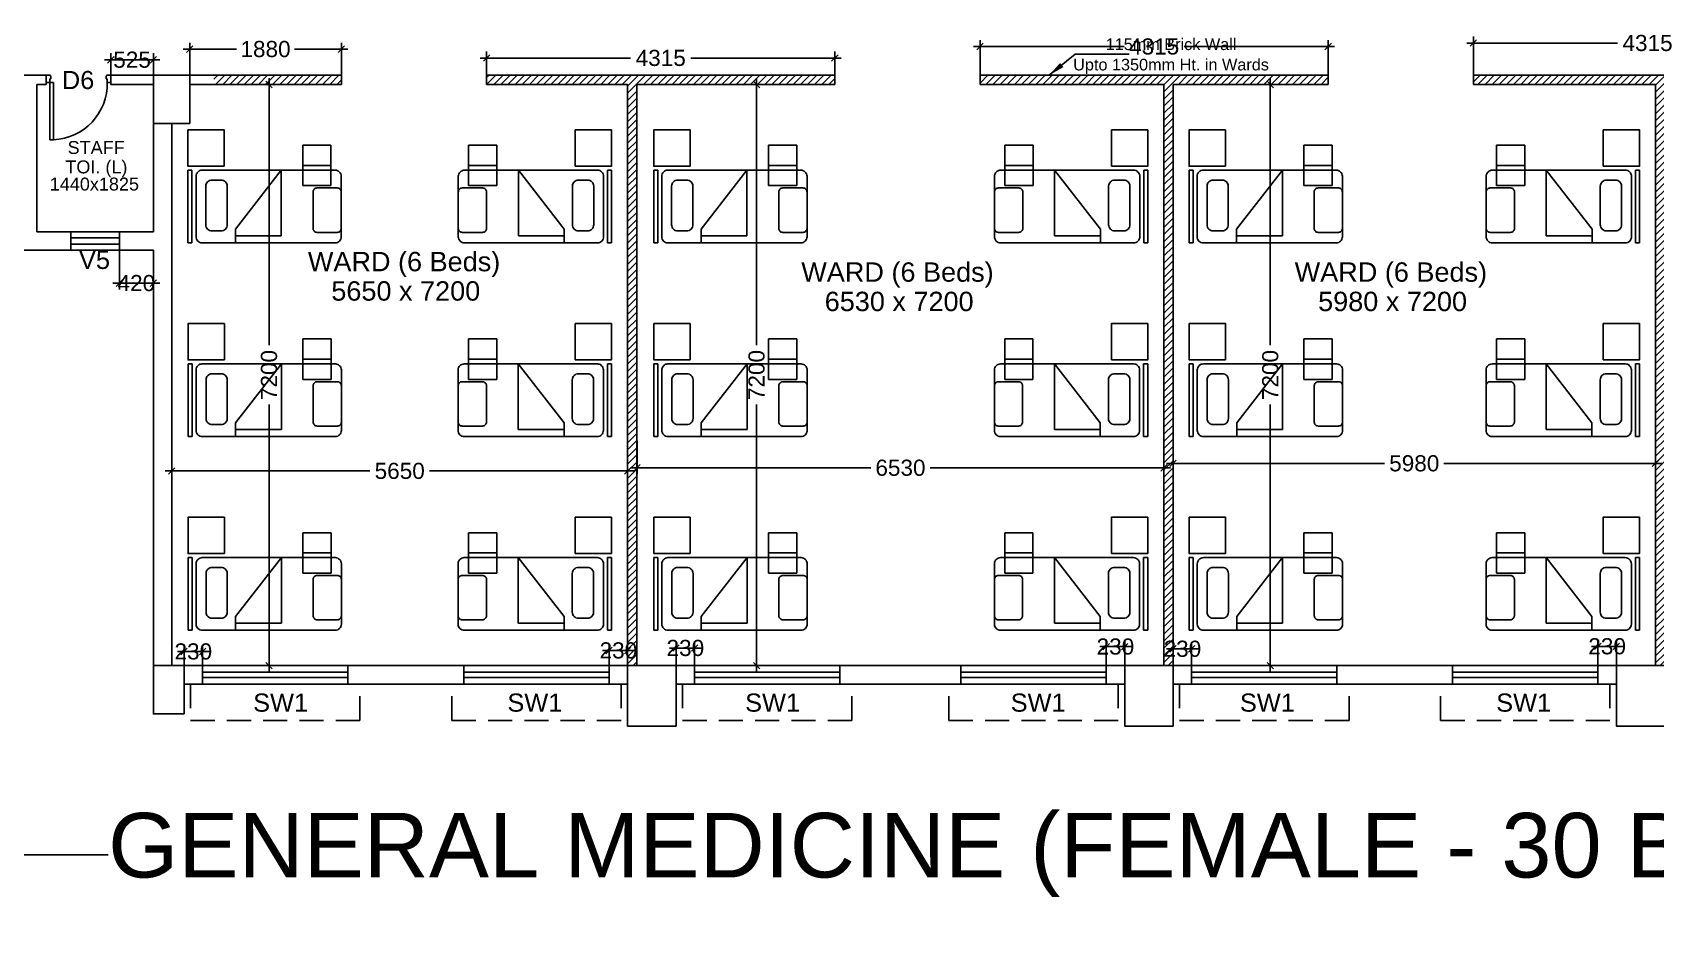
# Model space of a CAD drawing. Extents: x 7620542 to 7843793, y -6476226 to -6093835.
# Drawn here: x 7650041 to 7670156, y -6416580 to -6405341 of the extents above; entities that cross this region are included whole.
import ezdxf
from ezdxf.enums import TextEntityAlignment as Align

# ---------------------------------------------------------------- set-up
doc = ezdxf.new("R2010")
doc.units = 0
doc.header["$LTSCALE"] = 600
doc.header["$MEASUREMENT"] = 0
doc.header["$PDMODE"] = 35
doc.linetypes.add('DASHED', pattern=[0.75, 0.5, -0.25])
doc.linetypes.add('HIDDEN', pattern=[0.375, 0.25, -0.125])
doc.layers.get('0').update_dxf_attribs({"linetype": 'CONTINUOUS'})
doc.layers.get('Defpoints').update_dxf_attribs({"linetype": 'CONTINUOUS'})
for name, color, linetype in [('Beds', 33, 'CONTINUOUS'), ('chajja', 7, 'CONTINUOUS'), ('DIM-TEXT', 8, 'CONTINUOUS'), ('DOOR', 32, 'CONTINUOUS'), ('joinery', 7, 'CONTINUOUS'), ('LA-column', 3, 'CONTINUOUS'), ('PARTI', 21, 'CONTINUOUS'), ('Room Dim', 1, 'CONTINUOUS'), ('TEXT', 6, 'CONTINUOUS'), ('Walls', 7, 'CONTINUOUS'), ('Ward Hatch', 170, 'CONTINUOUS'), ('WIN', 151, 'CONTINUOUS'), ('Working Dim', 5, 'CONTINUOUS')]:
    doc.layers.add(name, color=color, linetype=linetype)
doc.styles.add('ari', font='arial.ttf')
doc.styles.add('ARIAL', font='arial.ttf')
doc.styles.add('RT', font='romant.shx')
doc.dimstyles.new('int. dim', dxfattribs={"dimtxt": 450, "dimasz": 80, "dimexe": 80, "dimexo": 0, "dimgap": 70, "dimtad": 0, "dimdec": 0, "dimzin": 12, "dimdsep": 46, "dimtxsty": 'ari', "dimblk": 'OBLIQUE', "dimcen": 2, "dimdle": 80, "dimclrd": 256, "dimclre": 256, "dimclrt": 6, "dimadec": 0, "dimazin": 0, "dimtfac": 1, "dimtdec": 0, "dimtix": 1, "dimtmove": 2, "dimatfit": 3, "dimfxl": 1, "dimtolj": 1, "dimtzin": 0, "dimlwd": -1, "dimlwe": -1, "dimarcsym": 0})
doc.dimstyles.new('TEXT', dxfattribs={"dimscale": 0, "dimtxt": 600, "dimasz": 300, "dimexe": 300, "dimexo": 30, "dimgap": 50, "dimtad": 0, "dimdec": 0, "dimzin": 0, "dimdsep": 46, "dimtxsty": 'RT', "dimblk": 'OBLIQUE', "dimcen": 0.09, "dimdle": 300, "dimclrd": 256, "dimclre": 256, "dimclrt": 170, "dimadec": 0, "dimazin": 0, "dimtfac": 1, "dimtdec": 0, "dimtofl": 0, "dimtmove": 2, "dimatfit": 3, "dimfxl": 1, "dimfrac": 2, "dimtolj": 1, "dimtzin": 0, "dimlwd": -1, "dimlwe": -1, "dimarcsym": 0})

# ---------------------------------------------------------------- blocks, each defined once
blk = doc.blocks.new('A$C782D609A')
at = {"layer": 'WIN', "linetype": 'Continuous'}
for p, q in [((-300, 230), (300, 230)), ((-300, 230), (-300, 0)), ((300, 230), (300, 0)), ((-300, 0), (300, 0))]:
    blk.add_line(p, q, dxfattribs=at)
at = {"layer": 'WIN', "linetype": 'DASHED', "ltscale": 300}
for p, q in [((-300, 153), (300, 153)), ((-300, 77), (300, 77))]:
    blk.add_line(p, q, dxfattribs=at)
blk = doc.blocks.new('1000')
at = {"layer": 'DOOR'}
for p, q in [((0, -100), (0, 0)), ((0, 0), (50, 0)), ((50, -100), (0, -100)), ((50, 0), (50, -2)), ((63, -49), (50, -49)), ((50, -49), (50, -100)), ((50, -100), (50, -901)), ((100, -100), (50, -100)), ((63, -13), (61, -13)), ((63, -13), (63, -49)), ((100, -901), (100, -100)), ((837, -13), (837, -49)), ((837, -13), (839, -13)), ((837, -49), (850, -49)), ((850, 0), (850, -2)), ((900, 0), (850, 0)), ((850, -49), (850, -100)), ((850, -100), (900, -100)), ((900, -100), (900, 0)), ((50, -901), (100, -901))]:
    blk.add_line(p, q, dxfattribs=at)
for centre, major_axis, start_param, end_param in [((50, -13), (-7.95, 7.95), 3.926991, 5.497787), ((850, -13), (7.95, 7.95), 0.785398, 2.356194)]:
    blk.add_ellipse(centre, major_axis=major_axis, ratio=1, start_param=start_param, end_param=end_param, dxfattribs=at)
at = {"layer": 'DOOR', "color": 145}
blk.add_ellipse((64, -115), major_axis=(-520, 590), ratio=1, start_param=2.464943, end_param=4.009476, dxfattribs=at)
blk = doc.blocks.new('A$C1D410D94')
at = {"layer": 'Beds', "color": 8, "linetype": 'Continuous', "ltscale": 5}
for p, q in [((-1254, -462), (-1254, 438)), ((-1254, 438), (-1204, 438)), ((-1204, -462), (-1204, 438)), ((-1204, 438), (-1204, 438)), ((-1204, 438), (-1204, -462)), ((-1141, 404), (-1148, 392)), ((-1132, 416), (-1141, 404)), ((-1121, 425), (-1132, 416)), ((-1108, 432), (-1121, 425)), ((-1094, 436), (-1108, 432)), ((-1079, 438), (-1094, 436)), ((571, 438), (-1079, 438)), ((-666, 438), (-666, 269)), ((571, 438), (586, 436)), ((586, 436), (600, 432)), ((600, 432), (612, 425)), ((612, 425), (624, 416)), ((624, 416), (633, 404)), ((633, 404), (640, 392)), ((-1153, 377), (-1154, 363)), ((-1154, 363), (-1154, -387)), ((-1148, 392), (-1153, 377)), ((-1031, 229), (-1032, 214)), ((-1032, -15), (-1032, 214)), ((-1027, 243), (-1031, 229)), ((-1020, 256), (-1027, 243)), ((-1010, 267), (-1020, 256)), ((-999, 277), (-1010, 267)), ((-986, 284), (-999, 277)), ((-972, 288), (-986, 284)), ((-957, 289), (-972, 288)), ((-843, 289), (-957, 289)), ((-843, 289), (-829, 288)), ((-829, 288), (-814, 284)), ((-814, 284), (-802, 277)), ((-802, 277), (-790, 267)), ((-790, 267), (-781, 256)), ((-781, 256), (-774, 243)), ((-774, 243), (-770, 229)), ((-770, 229), (-768, 214)), ((-768, -265), (-768, 214)), ((-98, 350), (-666, 350)), ((-666, 269), (-98, -462)), ((-98, -462), (-98, 350)), ((640, 392), (645, 377)), ((645, 377), (646, 363)), ((646, -387), (646, 363)), ((-1032, -15), (-1032, -265)), ((-1153, -402), (-1154, -387)), ((-1148, -416), (-1153, -402)), ((-1031, -280), (-1032, -265)), ((-1027, -294), (-1031, -280)), ((-1020, -307), (-1027, -294)), ((-1010, -318), (-1020, -307)), ((-999, -328), (-1010, -318)), ((-986, -335), (-999, -328)), ((-972, -339), (-986, -335)), ((-957, -340), (-972, -339)), ((-843, -340), (-957, -340)), ((-843, -340), (-829, -339)), ((-829, -339), (-814, -335)), ((-814, -335), (-802, -328)), ((-802, -328), (-790, -318)), ((-790, -318), (-781, -307)), ((-781, -307), (-774, -294)), ((-774, -294), (-770, -280)), ((-770, -280), (-768, -265)), ((640, -416), (645, -402)), ((645, -402), (646, -387)), ((-1204, -462), (-1254, -462)), ((-1141, -429), (-1148, -416)), ((-1132, -440), (-1141, -429)), ((-1121, -449), (-1132, -440)), ((-1108, -457), (-1121, -449)), ((-1094, -461), (-1108, -457)), ((-1079, -462), (-1094, -461)), ((571, -462), (-1079, -462)), ((571, -462), (586, -461)), ((586, -461), (600, -456)), ((600, -456), (612, -449)), ((612, -449), (624, -440)), ((624, -440), (633, -429)), ((633, -429), (640, -416))]:
    blk.add_line(p, q, dxfattribs=at)
at = {"layer": 'Beds', "color": 8, "linetype": 'HIDDEN', "ltscale": 100}
blk.add_line((168, -521), (518, -521), dxfattribs=at)
at = {"layer": 'Beds', "color": 8}
blk.add_lwpolyline([(646, -192), (646, 258, 0.414214), (596, 308), (346, 308, 0.414214), (296, 258), (296, -192, 0.414214), (346, -242), (596, -242, 0.414214)], format="xyb", close=True, dxfattribs=at)
at = {"layer": 'Beds', "color": 8, "linetype": 'HIDDEN', "ltscale": 100}
blk.add_lwpolyline([(518, -771), (518, -271), (168, -271), (168, -771)], close=True, dxfattribs=at)
at = {"layer": 'Beds', "color": 8, "linetype": 'Continuous', "ltscale": 5}
blk.add_lwpolyline([(-804, -512), (-804, -962), (-1254, -962), (-1254, -512)], close=True, dxfattribs=at)
blk = doc.blocks.new('_Oblique')
at = {"color": 0, "linetype": 'ByBlock', "lineweight": -2}
blk.add_line((-0.5, -0.5), (0.5, 0.5), dxfattribs=at)
blk = doc.blocks.new('*D842')
at = {"layer": 'Defpoints', "color": 0, "linetype": 'Continuous', "transparency": 16777216}
for p in [(7682459, -6413785, 1), (7641549, -6414395, -3), (7641549, -6415531)]:
    blk.add_point(p, dxfattribs=at)
at = {"layer": 'DIM-TEXT', "transparency": 16777216}
for p, q in [((7682459, -6413785), (7682459, -6415831)), ((7641549, -6414395), (7641549, -6415831)), ((7641249, -6415531), (7650977, -6415531)), ((7682759, -6415531), (7673031, -6415531))]:
    blk.add_line(p, q, dxfattribs=at)
at = {"layer": 'DIM-TEXT', "linetype": 'Continuous', "transparency": 16777216, "xscale": 300, "yscale": 300, "zscale": 300, "rotation": 180}
blk.add_blockref('_Oblique', (7641549, -6415531), dxfattribs=at)
at = {"layer": 'DIM-TEXT', "linetype": 'Continuous', "transparency": 16777216, "xscale": 300, "yscale": 300, "zscale": 300}
blk.add_blockref('_Oblique', (7682459, -6415531), dxfattribs=at)
at = {"layer": 'DIM-TEXT', "color": 170, "linetype": 'Continuous', "transparency": 16777216, "insert": (7662004, -6415531), "char_height": 750, "attachment_point": 5, "style": 'ari'}
blk.add_mtext('\\A1;{\\H1.067X;GENERAL MEDICINE (FEMALE - 30 Beds )}', dxfattribs=at)
blk = doc.blocks.new('*D1331')
at = {"layer": 'Defpoints', "color": 0, "transparency": 16777216}
for p in [(7664176, -6410397, 6), (7670156, -6410397, 6), (7664176, -6410680)]:
    blk.add_point(p, dxfattribs=at)
at = {"layer": 'Working Dim', "transparency": 16777216}
for p, q in [((7664176, -6410397), (7664176, -6410760)), ((7670156, -6410397), (7670156, -6410760)), ((7664096, -6410680), (7666798, -6410680)), ((7670236, -6410680), (7667534, -6410680))]:
    blk.add_line(p, q, dxfattribs=at)
at = {"layer": 'Working Dim', "transparency": 16777216, "xscale": 80, "yscale": 80, "zscale": 80, "rotation": 180}
blk.add_blockref('_Oblique', (7664176, -6410680), dxfattribs=at)
at = {"layer": 'Working Dim', "transparency": 16777216, "xscale": 80, "yscale": 80, "zscale": 80}
blk.add_blockref('_Oblique', (7670156, -6410680), dxfattribs=at)
at = {"layer": 'Working Dim', "color": 6, "transparency": 16777216, "insert": (7667166, -6410680), "char_height": 200, "attachment_point": 5, "style": 'ari'}
blk.add_mtext('\\A1;5980', dxfattribs=at)
blk = doc.blocks.new('*D1332')
at = {"layer": 'Defpoints', "color": 0, "transparency": 16777216}
for p in [(7665599, -6405985, 3), (7665382, -6413185), (7665599, -6413185, 16)]:
    blk.add_point(p, dxfattribs=at)
at = {"layer": 'Working Dim', "transparency": 16777216}
for p, q in [((7665382, -6405905), (7665382, -6409217)), ((7665599, -6405985), (7665302, -6405985)), ((7665382, -6413265), (7665382, -6409952)), ((7665599, -6413185), (7665302, -6413185))]:
    blk.add_line(p, q, dxfattribs=at)
at = {"layer": 'Working Dim', "transparency": 16777216, "xscale": 80, "yscale": 80, "zscale": 80}
for p, rotation in [((7665382, -6405985), 90), ((7665382, -6413185), 270)]:
    blk.add_blockref('_Oblique', p, dxfattribs=dict(at, rotation=rotation))
at = {"layer": 'Working Dim', "color": 6, "transparency": 16777216, "insert": (7665382, -6409585), "char_height": 200, "attachment_point": 5, "rotation": 90, "style": 'ari'}
blk.add_mtext('\\A1;7200', dxfattribs=at)
blk = doc.blocks.new('*D1333')
at = {"layer": 'Defpoints', "color": 0, "transparency": 16777216}
for p in [(7657533, -6410399, 6), (7664063, -6410399, 6), (7657533, -6410735)]:
    blk.add_point(p, dxfattribs=at)
at = {"layer": 'Working Dim', "transparency": 16777216}
for p, q in [((7657533, -6410399), (7657533, -6410815)), ((7664063, -6410399), (7664063, -6410815)), ((7657453, -6410735), (7660429, -6410735)), ((7664143, -6410735), (7661167, -6410735))]:
    blk.add_line(p, q, dxfattribs=at)
at = {"layer": 'Working Dim', "transparency": 16777216, "xscale": 80, "yscale": 80, "zscale": 80, "rotation": 180}
blk.add_blockref('_Oblique', (7657533, -6410735), dxfattribs=at)
at = {"layer": 'Working Dim', "transparency": 16777216, "xscale": 80, "yscale": 80, "zscale": 80}
blk.add_blockref('_Oblique', (7664063, -6410735), dxfattribs=at)
at = {"layer": 'Working Dim', "color": 6, "transparency": 16777216, "insert": (7660798, -6410735), "char_height": 200, "attachment_point": 5, "style": 'ari'}
blk.add_mtext('\\A1;6530', dxfattribs=at)
blk = doc.blocks.new('*D1334')
at = {"layer": 'Defpoints', "color": 0, "transparency": 16777216}
for p in [(7659130, -6405985, 3), (7659015, -6413185), (7659130, -6413185, 18)]:
    blk.add_point(p, dxfattribs=at)
at = {"layer": 'Working Dim', "transparency": 16777216}
for p, q in [((7659015, -6405905), (7659015, -6409217)), ((7659130, -6405985), (7658935, -6405985)), ((7659015, -6413265), (7659015, -6409952)), ((7659130, -6413185), (7658935, -6413185))]:
    blk.add_line(p, q, dxfattribs=at)
at = {"layer": 'Working Dim', "transparency": 16777216, "xscale": 80, "yscale": 80, "zscale": 80}
for p, rotation in [((7659015, -6405985), 90), ((7659015, -6413185), 270)]:
    blk.add_blockref('_Oblique', p, dxfattribs=dict(at, rotation=rotation))
at = {"layer": 'Working Dim', "color": 6, "transparency": 16777216, "insert": (7659015, -6409585), "char_height": 200, "attachment_point": 5, "rotation": 90, "style": 'ari'}
blk.add_mtext('\\A1;7200', dxfattribs=at)
blk = doc.blocks.new('*D1335')
at = {"layer": 'Defpoints', "color": 0, "transparency": 16777216}
for p in [(7651767, -6410399, 9), (7657416, -6410399, 6), (7651767, -6410774)]:
    blk.add_point(p, dxfattribs=at)
at = {"layer": 'Working Dim', "transparency": 16777216}
for p, q in [((7651767, -6410399), (7651767, -6410854)), ((7657416, -6410399), (7657416, -6410854)), ((7651687, -6410774), (7654223, -6410774)), ((7657496, -6410774), (7654960, -6410774))]:
    blk.add_line(p, q, dxfattribs=at)
at = {"layer": 'Working Dim', "transparency": 16777216, "xscale": 80, "yscale": 80, "zscale": 80, "rotation": 180}
blk.add_blockref('_Oblique', (7651767, -6410774), dxfattribs=at)
at = {"layer": 'Working Dim', "transparency": 16777216, "xscale": 80, "yscale": 80, "zscale": 80}
blk.add_blockref('_Oblique', (7657416, -6410774), dxfattribs=at)
at = {"layer": 'Working Dim', "color": 6, "transparency": 16777216, "insert": (7654592, -6410774), "char_height": 200, "attachment_point": 5, "style": 'ari'}
blk.add_mtext('\\A1;5650', dxfattribs=at)
blk = doc.blocks.new('*D1336')
at = {"layer": 'Defpoints', "color": 0, "transparency": 16777216}
for p in [(7653429, -6405985, 6), (7652973, -6413185), (7653419, -6413185, 20)]:
    blk.add_point(p, dxfattribs=at)
at = {"layer": 'Working Dim', "transparency": 16777216}
for p, q in [((7652973, -6405905), (7652973, -6409217)), ((7653429, -6405985), (7652893, -6405985)), ((7652973, -6413265), (7652973, -6409952)), ((7653419, -6413185), (7652893, -6413185))]:
    blk.add_line(p, q, dxfattribs=at)
at = {"layer": 'Working Dim', "transparency": 16777216, "xscale": 80, "yscale": 80, "zscale": 80}
for p, rotation in [((7652973, -6405985), 90), ((7652973, -6413185), 270)]:
    blk.add_blockref('_Oblique', p, dxfattribs=dict(at, rotation=rotation))
at = {"layer": 'Working Dim', "color": 6, "transparency": 16777216, "insert": (7652973, -6409585), "char_height": 200, "attachment_point": 5, "rotation": 90, "style": 'ari'}
blk.add_mtext('\\A1;7200', dxfattribs=at)
blk = doc.blocks.new('*D1372')
at = {"layer": 'Defpoints', "color": 0, "transparency": 16777216}
for p in [(7651989, -6405547), (7651989, -6405870, 12), (7653869, -6405870, 12)]:
    blk.add_point(p, dxfattribs=at)
at = {"layer": 'Working Dim', "transparency": 16777216}
for p, q in [((7651909, -6405547), (7652570, -6405547)), ((7651989, -6405870), (7651989, -6405467)), ((7653949, -6405547), (7653288, -6405547)), ((7653869, -6405870), (7653869, -6405467))]:
    blk.add_line(p, q, dxfattribs=at)
at = {"layer": 'Working Dim', "transparency": 16777216, "xscale": 80, "yscale": 80, "zscale": 80, "rotation": 180}
blk.add_blockref('_Oblique', (7651989, -6405547), dxfattribs=at)
at = {"layer": 'Working Dim', "transparency": 16777216, "xscale": 80, "yscale": 80, "zscale": 80}
blk.add_blockref('_Oblique', (7653869, -6405547), dxfattribs=at)
at = {"layer": 'Working Dim', "color": 6, "transparency": 16777216, "insert": (7652929, -6405547), "char_height": 200, "attachment_point": 5, "style": 'ari'}
blk.add_mtext('\\A1;1880', dxfattribs=at)
blk = doc.blocks.new('*D1373')
at = {"layer": 'Defpoints', "color": 0, "transparency": 16777216}
for p in [(7659984, -6405657), (7655669, -6405870, 12), (7659984, -6405870, 12)]:
    blk.add_point(p, dxfattribs=at)
at = {"layer": 'Working Dim', "transparency": 16777216}
for p, q in [((7655669, -6405870), (7655669, -6405577)), ((7659984, -6405870), (7659984, -6405577)), ((7655589, -6405657), (7657454, -6405657)), ((7660064, -6405657), (7658200, -6405657))]:
    blk.add_line(p, q, dxfattribs=at)
at = {"layer": 'Working Dim', "transparency": 16777216, "xscale": 80, "yscale": 80, "zscale": 80, "rotation": 180}
blk.add_blockref('_Oblique', (7655669, -6405657), dxfattribs=at)
at = {"layer": 'Working Dim', "transparency": 16777216, "xscale": 80, "yscale": 80, "zscale": 80}
blk.add_blockref('_Oblique', (7659984, -6405657), dxfattribs=at)
at = {"layer": 'Working Dim', "color": 6, "transparency": 16777216, "insert": (7657827, -6405657), "char_height": 200, "attachment_point": 5, "style": 'ari'}
blk.add_mtext('\\A1;4315', dxfattribs=at)
blk = doc.blocks.new('*D1374')
at = {"layer": 'Defpoints', "color": 0, "transparency": 16777216}
for p in [(7666099, -6405515), (7661784, -6405870, 12), (7666099, -6405870, 12)]:
    blk.add_point(p, dxfattribs=at)
at = {"layer": 'Working Dim', "transparency": 16777216}
for p, q in [((7661704, -6405515), (7663569, -6405515)), ((7661784, -6405870), (7661784, -6405435)), ((7666179, -6405515), (7664315, -6405515)), ((7666099, -6405870), (7666099, -6405435))]:
    blk.add_line(p, q, dxfattribs=at)
at = {"layer": 'Working Dim', "transparency": 16777216, "xscale": 80, "yscale": 80, "zscale": 80, "rotation": 180}
blk.add_blockref('_Oblique', (7661784, -6405515), dxfattribs=at)
at = {"layer": 'Working Dim', "transparency": 16777216, "xscale": 80, "yscale": 80, "zscale": 80}
blk.add_blockref('_Oblique', (7666099, -6405515), dxfattribs=at)
at = {"layer": 'Working Dim', "color": 6, "transparency": 16777216, "insert": (7663942, -6405515), "char_height": 200, "attachment_point": 5, "style": 'ari'}
blk.add_mtext('\\A1;4315', dxfattribs=at)
blk = doc.blocks.new('*D1375')
at = {"layer": 'Defpoints', "color": 0, "transparency": 16777216}
for p in [(7672214, -6405472), (7667899, -6405870, 12), (7672214, -6405870, 12)]:
    blk.add_point(p, dxfattribs=at)
at = {"layer": 'Working Dim', "transparency": 16777216}
for p, q in [((7667819, -6405472), (7669684, -6405472)), ((7667899, -6405870), (7667899, -6405392)), ((7672294, -6405472), (7670430, -6405472)), ((7672214, -6405870), (7672214, -6405392))]:
    blk.add_line(p, q, dxfattribs=at)
at = {"layer": 'Working Dim', "transparency": 16777216, "xscale": 80, "yscale": 80, "zscale": 80, "rotation": 180}
blk.add_blockref('_Oblique', (7667899, -6405472), dxfattribs=at)
at = {"layer": 'Working Dim', "transparency": 16777216, "xscale": 80, "yscale": 80, "zscale": 80}
blk.add_blockref('_Oblique', (7672214, -6405472), dxfattribs=at)
at = {"layer": 'Working Dim', "color": 6, "transparency": 16777216, "insert": (7670057, -6405472), "char_height": 200, "attachment_point": 5, "style": 'ari'}
blk.add_mtext('\\A1;4315', dxfattribs=at)
blk = doc.blocks.new('*D1386')
at = {"layer": 'Defpoints', "color": 0, "transparency": 16777216}
for p in [(7652149, -6413011), (7651919, -6413185, 8), (7652149, -6413185)]:
    blk.add_point(p, dxfattribs=at)
at = {"layer": 'Working Dim', "transparency": 16777216}
for p, q in [((7651919, -6413011), (7651839, -6413011)), ((7651919, -6413185), (7651919, -6412931)), ((7651919, -6413011), (7652149, -6413011)), ((7652149, -6413185), (7652149, -6412931)), ((7652149, -6413011), (7652229, -6413011))]:
    blk.add_line(p, q, dxfattribs=at)
at = {"layer": 'Working Dim', "transparency": 16777216, "xscale": 80, "yscale": 80, "zscale": 80}
blk.add_blockref('_Oblique', (7651919, -6413011), dxfattribs=at)
at = {"layer": 'Working Dim', "transparency": 16777216, "xscale": 80, "yscale": 80, "zscale": 80, "rotation": 180}
blk.add_blockref('_Oblique', (7652149, -6413011), dxfattribs=at)
at = {"layer": 'Working Dim', "color": 6, "transparency": 16777216, "insert": (7652034, -6413011), "char_height": 200, "attachment_point": 5, "style": 'ari'}
blk.add_mtext('\\A1;230', dxfattribs=at)
blk = doc.blocks.new('*D1387')
at = {"layer": 'Defpoints', "color": 0, "transparency": 16777216}
for p in [(7657417, -6412998), (7657187, -6413185), (7657417, -6413185, 8)]:
    blk.add_point(p, dxfattribs=at)
at = {"layer": 'Working Dim', "transparency": 16777216}
for p, q in [((7657187, -6412998), (7657107, -6412998)), ((7657187, -6413185), (7657187, -6412918)), ((7657187, -6412998), (7657417, -6412998)), ((7657417, -6413185), (7657417, -6412918)), ((7657417, -6412998), (7657497, -6412998))]:
    blk.add_line(p, q, dxfattribs=at)
at = {"layer": 'Working Dim', "transparency": 16777216, "xscale": 80, "yscale": 80, "zscale": 80}
blk.add_blockref('_Oblique', (7657187, -6412998), dxfattribs=at)
at = {"layer": 'Working Dim', "transparency": 16777216, "xscale": 80, "yscale": 80, "zscale": 80, "rotation": 180}
blk.add_blockref('_Oblique', (7657417, -6412998), dxfattribs=at)
at = {"layer": 'Working Dim', "color": 6, "transparency": 16777216, "insert": (7657302, -6412998), "char_height": 200, "attachment_point": 5, "style": 'ari'}
blk.add_mtext('\\A1;230', dxfattribs=at)
blk = doc.blocks.new('*D1388')
at = {"layer": 'Defpoints', "color": 0, "transparency": 16777216}
for p in [(7658247, -6412968), (7658017, -6413185), (7658247, -6413185)]:
    blk.add_point(p, dxfattribs=at)
at = {"layer": 'Working Dim', "transparency": 16777216}
for p, q in [((7658017, -6412968), (7657937, -6412968)), ((7658017, -6413185), (7658017, -6412888)), ((7658017, -6412968), (7658247, -6412968)), ((7658247, -6413185), (7658247, -6412888)), ((7658247, -6412968), (7658327, -6412968))]:
    blk.add_line(p, q, dxfattribs=at)
at = {"layer": 'Working Dim', "transparency": 16777216, "xscale": 80, "yscale": 80, "zscale": 80}
blk.add_blockref('_Oblique', (7658017, -6412968), dxfattribs=at)
at = {"layer": 'Working Dim', "transparency": 16777216, "xscale": 80, "yscale": 80, "zscale": 80, "rotation": 180}
blk.add_blockref('_Oblique', (7658247, -6412968), dxfattribs=at)
at = {"layer": 'Working Dim', "color": 6, "transparency": 16777216, "insert": (7658132, -6412968), "char_height": 200, "attachment_point": 5, "style": 'ari'}
blk.add_mtext('\\A1;230', dxfattribs=at)
blk = doc.blocks.new('*D1389')
at = {"layer": 'Defpoints', "color": 0, "transparency": 16777216}
for p in [(7663577, -6412950), (7663347, -6413185), (7663577, -6413185, 8)]:
    blk.add_point(p, dxfattribs=at)
at = {"layer": 'Working Dim', "transparency": 16777216}
for p, q in [((7663347, -6412950), (7663267, -6412950)), ((7663347, -6413185), (7663347, -6412870)), ((7663347, -6412950), (7663577, -6412950)), ((7663577, -6413185), (7663577, -6412870)), ((7663577, -6412950), (7663657, -6412950))]:
    blk.add_line(p, q, dxfattribs=at)
at = {"layer": 'Working Dim', "transparency": 16777216, "xscale": 80, "yscale": 80, "zscale": 80}
blk.add_blockref('_Oblique', (7663347, -6412950), dxfattribs=at)
at = {"layer": 'Working Dim', "transparency": 16777216, "xscale": 80, "yscale": 80, "zscale": 80, "rotation": 180}
blk.add_blockref('_Oblique', (7663577, -6412950), dxfattribs=at)
at = {"layer": 'Working Dim', "color": 6, "transparency": 16777216, "insert": (7663462, -6412950), "char_height": 200, "attachment_point": 5, "style": 'ari'}
blk.add_mtext('\\A1;230', dxfattribs=at)
blk = doc.blocks.new('*D1390')
at = {"layer": 'Defpoints', "color": 0, "transparency": 16777216}
for p in [(7664407, -6412978), (7664177, -6413185, 8), (7664407, -6413185)]:
    blk.add_point(p, dxfattribs=at)
at = {"layer": 'Working Dim', "transparency": 16777216}
for p, q in [((7664177, -6412978), (7664097, -6412978)), ((7664177, -6413185), (7664177, -6412898)), ((7664177, -6412978), (7664407, -6412978)), ((7664407, -6413185), (7664407, -6412898)), ((7664407, -6412978), (7664487, -6412978))]:
    blk.add_line(p, q, dxfattribs=at)
at = {"layer": 'Working Dim', "transparency": 16777216, "xscale": 80, "yscale": 80, "zscale": 80}
blk.add_blockref('_Oblique', (7664177, -6412978), dxfattribs=at)
at = {"layer": 'Working Dim', "transparency": 16777216, "xscale": 80, "yscale": 80, "zscale": 80, "rotation": 180}
blk.add_blockref('_Oblique', (7664407, -6412978), dxfattribs=at)
at = {"layer": 'Working Dim', "color": 6, "transparency": 16777216, "insert": (7664292, -6412978), "char_height": 200, "attachment_point": 5, "style": 'ari'}
blk.add_mtext('\\A1;230', dxfattribs=at)
blk = doc.blocks.new('*D1391')
at = {"layer": 'Defpoints', "color": 0, "transparency": 16777216}
for p in [(7669671, -6412947), (7669441, -6413185), (7669671, -6413185)]:
    blk.add_point(p, dxfattribs=at)
at = {"layer": 'Working Dim', "transparency": 16777216}
for p, q in [((7669441, -6412947), (7669361, -6412947)), ((7669441, -6413185), (7669441, -6412867)), ((7669441, -6412947), (7669671, -6412947)), ((7669671, -6413185), (7669671, -6412867)), ((7669671, -6412947), (7669751, -6412947))]:
    blk.add_line(p, q, dxfattribs=at)
at = {"layer": 'Working Dim', "transparency": 16777216, "xscale": 80, "yscale": 80, "zscale": 80}
blk.add_blockref('_Oblique', (7669441, -6412947), dxfattribs=at)
at = {"layer": 'Working Dim', "transparency": 16777216, "xscale": 80, "yscale": 80, "zscale": 80, "rotation": 180}
blk.add_blockref('_Oblique', (7669671, -6412947), dxfattribs=at)
at = {"layer": 'Working Dim', "color": 6, "transparency": 16777216, "insert": (7669556, -6412947), "char_height": 200, "attachment_point": 5, "style": 'ari'}
blk.add_mtext('\\A1;230', dxfattribs=at)
blk = doc.blocks.new('*D1455')
at = {"layer": 'Defpoints', "color": 0, "transparency": 16777216}
for p in [(7651118, -6408040), (7651539, -6408040), (7651118, -6408447)]:
    blk.add_point(p, dxfattribs=at)
at = {"layer": 'Working Dim', "transparency": 16777216}
for p, q in [((7651118, -6408040), (7651118, -6408527)), ((7651539, -6408040), (7651539, -6408527)), ((7651118, -6408447), (7651038, -6408447)), ((7651539, -6408447), (7651118, -6408447)), ((7651539, -6408447), (7651619, -6408447))]:
    blk.add_line(p, q, dxfattribs=at)
at = {"layer": 'Working Dim', "transparency": 16777216, "xscale": 80, "yscale": 80, "zscale": 80}
blk.add_blockref('_Oblique', (7651118, -6408447), dxfattribs=at)
at = {"layer": 'Working Dim', "transparency": 16777216, "xscale": 80, "yscale": 80, "zscale": 80, "rotation": 180}
blk.add_blockref('_Oblique', (7651539, -6408447), dxfattribs=at)
at = {"layer": 'Working Dim', "color": 6, "transparency": 16777216, "insert": (7651328, -6408447), "char_height": 200, "attachment_point": 5, "style": 'ari'}
blk.add_mtext('\\A1;420', dxfattribs=at)
blk = doc.blocks.new('*D1536')
at = {"layer": 'Defpoints', "color": 0, "transparency": 16777216}
for p in [(7651012, -6405679), (7651012, -6405872), (7651539, -6405870, 2)]:
    blk.add_point(p, dxfattribs=at)
at = {"layer": 'Working Dim', "transparency": 16777216}
for p, q in [((7651012, -6405679), (7650932, -6405679)), ((7651012, -6405872), (7651012, -6405599)), ((7651539, -6405679), (7651012, -6405679)), ((7651539, -6405870), (7651539, -6405599)), ((7651539, -6405679), (7651619, -6405679))]:
    blk.add_line(p, q, dxfattribs=at)
at = {"layer": 'Working Dim', "transparency": 16777216, "xscale": 80, "yscale": 80, "zscale": 80}
blk.add_blockref('_Oblique', (7651012, -6405679), dxfattribs=at)
at = {"layer": 'Working Dim', "transparency": 16777216, "xscale": 80, "yscale": 80, "zscale": 80, "rotation": 180}
blk.add_blockref('_Oblique', (7651539, -6405679), dxfattribs=at)
at = {"layer": 'Working Dim', "color": 6, "transparency": 16777216, "insert": (7651275, -6405679), "char_height": 200, "attachment_point": 5, "style": 'ari'}
blk.add_mtext('\\A1;525', dxfattribs=at)

msp = doc.modelspace()

# ---------------------------------------------------------------- hatches: boundary and pattern name
at = {"layer": 'Ward Hatch'}
h = msp.add_hatch(dxfattribs=at)
h.set_pattern_fill('ANSI31', color=256, scale=500, style=0)
h.set_pattern_definition([(45, (554749.9, -40939.16), (-44.19417382, 44.19417382), [])])
h.paths.add_polyline_path([(7653869.551, -6405870.051), (7652289.093, -6405870.051), (7652289.093, -6405985.051), (7653869.551, -6405985.051)])
h.paths.add_polyline_path([(7659984.551, -6405870.051), (7655669.551, -6405870.051), (7655669.551, -6405985.051), (7657416.641, -6405985.051), (7657416.641, -6408136.527), (7657416.641, -6413184.717), (7657531.641, -6413184.717), (7657531.641, -6408136.527), (7657531.641, -6405985.051), (7659984.551, -6405985.051)])
h.paths.add_polyline_path([(7666099.551, -6405870.051), (7661784.551, -6405870.051), (7661784.551, -6405985.051), (7664062.142, -6405985.051), (7664062.142, -6408136.527), (7664062.142, -6413184.717), (7664177.142, -6413184.717), (7664177.142, -6408136.527), (7664177.142, -6405985.051), (7666099.551, -6405985.051)])
h.paths.add_polyline_path([(7672214.551, -6405870.051), (7667899.551, -6405870.051), (7667899.551, -6405985.051), (7670156.142, -6405985.051), (7670156.142, -6408136.527), (7670156.142, -6413184.714), (7670271.142, -6413184.714), (7670271.142, -6408136.527), (7670271.142, -6405985.051), (7672214.551, -6405985.051)])
h.paths.add_polyline_path([(7678329.551, -6405870.051), (7674014.551, -6405870.051), (7674014.551, -6405985.051), (7676135.143, -6405985.051), (7676135.143, -6408136.527), (7676135.143, -6413184.714), (7676250.143, -6413184.714), (7676250.143, -6408136.527), (7676250.143, -6405985.051), (7678329.551, -6405985.051)])
h.paths.add_polyline_path([(7681709.233, -6405870.051), (7680129.551, -6405870.051), (7680129.551, -6405985.051), (7681709.233, -6405985.051)])

# ---------------------------------------------------------------- linework, layer by layer
at = {"layer": 'chajja', "color": 7, "linetype": 'DASHED', "elevation": -14.83}
for points in [[(7651999.051, -6413414.77), (7651999.052, -6413864.77), (7654099.052, -6413864.769), (7654099.051, -6413414.769)], [(7657336.551, -6413414.77), (7657336.551, -6413864.77), (7655236.551, -6413864.769), (7655236.551, -6413414.769)], [(7658096.551, -6413414.736), (7658096.551, -6413864.736), (7660196.551, -6413864.735), (7660196.551, -6413414.735)], [(7663497.052, -6413414.731), (7663497.052, -6413864.731), (7661397.052, -6413864.731), (7661397.052, -6413414.731)], [(7664257.052, -6413414.736), (7664257.052, -6413864.736), (7666357.052, -6413864.735), (7666357.052, -6413414.735)], [(7669591.052, -6413414.736), (7669591.052, -6413864.736), (7667491.052, -6413864.735), (7667491.052, -6413414.735)]]:
    msp.add_lwpolyline(points, dxfattribs=at)
at = {"layer": 'LA-column', "color": 2, "elevation": -12.441}
for points in [[(7651989.142, -6406469.661), (7651989.142, -6405869.661), (7651539.142, -6405869.661), (7651539.142, -6406469.661)], [(7651919.142, -6413784.704), (7651919.142, -6413184.704), (7651539.142, -6413184.704), (7651539.142, -6413784.704)], [(7658016.641, -6413934.717), (7658016.641, -6413184.717), (7657416.641, -6413184.717), (7657416.641, -6413934.717)], [(7664177.142, -6413934.717), (7664177.142, -6413184.717), (7663577.142, -6413184.717), (7663577.142, -6413934.717)], [(7670271.142, -6413934.714), (7670271.142, -6413184.714), (7669671.142, -6413184.714), (7669671.142, -6413934.714)]]:
    msp.add_lwpolyline(points, close=True, dxfattribs=at)
at = {"layer": 'PARTI', "color": 7, "linetype": 'Continuous'}
for p, q in [((7653869.46, -6405869.969, -14.83), (7651989.051, -6405869.969, -14.83)), ((7653869.46, -6405984.969, -14.83), (7653869.46, -6405869.969, -14.83)), ((7659984.46, -6405869.969, -14.83), (7655669.46, -6405869.969, -14.83)), ((7655669.46, -6405984.969, -14.83), (7655669.46, -6405869.969, -14.83)), ((7659984.46, -6405984.969, -14.83), (7659984.46, -6405869.969, -14.83)), ((7666099.46, -6405869.969, -14.83), (7661784.46, -6405869.969, -14.83)), ((7661784.46, -6405984.969, -14.83), (7661784.46, -6405869.969, -14.83)), ((7666099.46, -6405984.969, -14.83), (7666099.46, -6405869.969, -14.83)), ((7672214.46, -6405869.969, -14.83), (7667899.46, -6405869.969, -14.83)), ((7667899.46, -6405984.969, -14.83), (7667899.46, -6405869.969, -14.83)), ((7651989.051, -6405984.969, -14.83), (7653869.46, -6405984.969, -14.83)), ((7655669.46, -6405984.969, -14.83), (7657416.551, -6405984.969, -14.83)), ((7657416.551, -6405984.969, -14.83), (7657416.551, -6413184.765, -14.83)), ((7657531.551, -6413184.765, -14.83), (7657531.551, -6405984.969, -14.83)), ((7657531.551, -6405984.969, -14.83), (7659984.46, -6405984.969, -14.83)), ((7661784.46, -6405984.969, -14.83), (7664062.052, -6405984.978, -14.83)), ((7664062.052, -6405984.978, -14.83), (7664062.052, -6413184.731, -14.83)), ((7664177.052, -6405984.978, -14.83), (7666099.46, -6405984.969, -14.83)), ((7664177.052, -6413184.731, -14.83), (7664177.052, -6405984.978, -14.83)), ((7667899.46, -6405984.969, -14.83), (7670156.052, -6405984.969, -14.83)), ((7670156.052, -6405984.999, -14.83), (7670156.052, -6413184.749, -14.83))]:
    msp.add_line(p, q, dxfattribs=at)
at = {"layer": 'Walls', "linetype": 'Continuous'}
for p, q in [((7650211.552, -6405869.714, -14.83), (7649866.543, -6405869.714, -14.83)), ((7650211.552, -6405869.714, -14.83), (7650211.552, -6405984.714, -14.83)), ((7651539.051, -6405869.714, -14.83), (7651011.552, -6405869.714, -14.83)), ((7651011.552, -6405869.714, -14.83), (7651011.552, -6405984.714, -14.83)), ((7650211.552, -6405984.714, -14.83), (7650096.547, -6405984.714, -14.83)), ((7650096.547, -6405984.714, -14.83), (7650096.547, -6407809.741, -14.83)), ((7651539.051, -6405984.714, -14.83), (7651011.552, -6405984.714, -14.83)), ((7651539.046, -6407809.588, -14.83), (7650096.547, -6407809.588, -14.83)), ((7651539.046, -6408039.795, -14.83), (7648539.049, -6408039.795, -14.83)), ((7657416.551, -6413184.765, -14.83), (7651919.051, -6413184.765, -14.83)), ((7663577.052, -6413184.731, -14.83), (7658016.551, -6413184.731, -14.83)), ((7664177.052, -6413184.731, -14.83), (7669671.052, -6413184.731, -14.83)), ((7657416.551, -6413414.765, -14.83), (7651919.051, -6413414.765, -14.83)), ((7663577.052, -6413414.731, -14.83), (7658016.551, -6413414.731, -14.83)), ((7664177.052, -6413414.731, -14.83), (7669671.052, -6413414.731, -14.83))]:
    msp.add_line(p, q, dxfattribs=at)
at = {"layer": 'Walls', "linetype": 'Continuous', "elevation": -14.83}
for points in [[(7651539.051, -6406469.721), (7651539.051, -6407809.709)], [(7651769.051, -6413184.708), (7651769.051, -6406469.721)], [(7651539.051, -6408039.709), (7651539.051, -6413184.708)]]:
    msp.add_lwpolyline(points, dxfattribs=at)
at = {"layer": 'WIN', "linetype": 'Continuous', "elevation": -14.83}
for points in [[(7652149.051, -6413414.769), (7653949.051, -6413414.769), (7653949.051, -6413184.769), (7652149.051, -6413184.769)], [(7657186.551, -6413414.769), (7655386.551, -6413414.769), (7655386.551, -6413184.769), (7657186.551, -6413184.769)], [(7658246.551, -6413414.735), (7660046.551, -6413414.735), (7660046.551, -6413184.735), (7658246.551, -6413184.735)], [(7663347.052, -6413414.731), (7661547.052, -6413414.731), (7661547.052, -6413184.73), (7663347.052, -6413184.73)], [(7664407.052, -6413414.735), (7666207.052, -6413414.735), (7666207.052, -6413184.735), (7664407.052, -6413184.735)], [(7669441.052, -6413414.735), (7667641.052, -6413414.735), (7667641.052, -6413184.735), (7669441.052, -6413184.735)], [(7652149.051, -6413331.986), (7653949.051, -6413331.986), (7653949.051, -6413267.553), (7652149.051, -6413267.553)], [(7657186.551, -6413331.986), (7655386.551, -6413331.986), (7655386.551, -6413267.553), (7657186.551, -6413267.553)], [(7658246.551, -6413331.952), (7660046.551, -6413331.952), (7660046.551, -6413267.519), (7658246.551, -6413267.519)], [(7663347.052, -6413331.947), (7661547.052, -6413331.947), (7661547.052, -6413267.514), (7663347.052, -6413267.514)], [(7664407.052, -6413331.952), (7666207.052, -6413331.952), (7666207.052, -6413267.519), (7664407.052, -6413267.519)], [(7669441.052, -6413331.952), (7667641.052, -6413331.952), (7667641.052, -6413267.519), (7669441.052, -6413267.519)]]:
    msp.add_lwpolyline(points, close=True, dxfattribs=at)

# ---------------------------------------------------------------- block references
at = {"layer": 'Beds', "xscale": -1, "rotation": 180}
for p in [(7653221.677, -6407509.437, -14.83), (7658993.796, -6407509.441, -14.83), (7665629.269, -6407509.45, -14.83), (7653223.4, -6409909.437, -14.83), (7658995.519, -6409909.441, -14.83), (7665630.992, -6409909.45, -14.83), (7653223.387, -6412309.437, -14.83), (7658995.505, -6412309.441, -14.83), (7665630.978, -6412309.45, -14.83)]:
    msp.add_blockref('A$C1D410D94', p, dxfattribs=at)
at = {"layer": 'Beds', "rotation": 180}
for p in [(7655964.335, -6407509.437, -14.83), (7662609.835, -6407509.451, -14.83), (7668703.836, -6407509.471, -14.83), (7655962.611, -6409909.437, -14.83), (7662608.112, -6409909.451, -14.83), (7668702.112, -6409909.471, -14.83), (7655962.625, -6412309.437, -14.83), (7662608.126, -6412309.451, -14.83), (7668702.126, -6412309.471, -14.83)]:
    msp.add_blockref('A$C1D410D94', p, dxfattribs=at)
at = {"layer": 'DOOR', "linetype": 'Continuous', "xscale": 0.8888888880610687, "yscale": 0.8888888880610687, "zscale": 0.8888888880610687, "rotation": 1.278659438584812e-05}
msp.add_blockref('1000', (7650211.552, -6405869.755, -14.83), dxfattribs=at)
at = {"layer": 'WIN', "linetype": 'Continuous', "rotation": 180}
msp.add_blockref('A$C782D609A', (7650817.796, -6407809.588, -14.83), dxfattribs=at)

# ---------------------------------------------------------------- texts
at = {"layer": 'joinery', "style": 'ari'}
for s, p in [('D6', (7650605.877, -6406042.367, -14.83)), ('V5', (7650809.548, -6408270.746, -14.83)), ('SW1', (7653116.111, -6413756.54, -14.83)), ('SW1', (7656267.377, -6413756.54, -14.83)), ('SW1', (7659213.611, -6413756.506, -14.83)), ('SW1', (7662504.804, -6413756.501, -14.83)), ('SW1', (7665345.389, -6413756.506, -14.83)), ('SW1', (7668521.878, -6413756.506, -14.83))]:
    msp.add_text(s, height=225, dxfattribs=at).set_placement(p, align=Align.CENTER)
at = {"layer": 'Room Dim'}
for s, height, style, p in [('1440x1825', 160, 'ARIAL', (7650807.763, -6407298.803, -14.83)), ('5650 x 7200', 240, 'ari', (7654667.032, -6408663.351, -14.83)), ('6530 x 7200', 240, 'ari', (7660782.032, -6408792.986, -14.83)), ('5980 x 7200', 240, 'ari', (7666897.032, -6408792.986, -14.83))]:
    msp.add_text(s, height=height, dxfattribs=dict(at, style=style)).set_placement(p, align=Align.CENTER)
at = {"layer": 'TEXT', "color": 7}
for s, height, style, p in [('STAFF', 160, 'ARIAL', (7650830.197, -6406845.903, -14.83)), ('TOI. (L)', 160, 'ARIAL', (7650832.816, -6407086.126, -14.83)), ('WARD (6 Beds)', 240, 'ari', (7654646.077, -6408299.344, -14.83)), ('WARD (6 Beds)', 240, 'ari', (7660761.077, -6408428.979, -14.83)), ('WARD (6 Beds)', 240, 'ari', (7666876.077, -6408428.979, -14.83))]:
    msp.add_text(s, height=height, dxfattribs=dict(at, style=style)).set_placement(p, align=Align.CENTER)
at = {"layer": 'Ward Hatch', "color": 7, "style": 'ARIAL'}
for s, p in [('115mm Brick Wall', (7664151.608, -6405558.625, -14.83)), ('Upto 1350mm Ht. in Wards', (7664151.608, -6405810.769, -14.83))]:
    msp.add_text(s, height=144, dxfattribs=at).set_placement(p, align=Align.CENTER)

# ---------------------------------------------------------------- dimensions: what is measured, and where the dimension line sits
at = {"layer": 'DIM-TEXT', "linetype": 'Continuous'}
dim = msp.add_linear_dim(base=(7641549.093, -6415531.424, -11.745), p1=(7682459.232, -6413784.789, -10.714), p2=(7641549.093, -6414394.742, -14.83), text='{\\H1.067X;GENERAL MEDICINE (FEMALE - 30 Beds )}', dimstyle='TEXT', override={"dimscale": 1, "dimtxt": 750, "dimexo": 0, "dimtxsty": 'ari'}, dxfattribs=at)
dim.commit()
dim.dimension.update_dxf_attribs({"geometry": '*D842', "text_midpoint": (7662004.163, -6415531.424, -11.745)})
at = {"layer": 'Working Dim'}
for base, p1, p2, override, picture, middle in [((7672214.46, -6405471.771, -19.962), (7667899.46, -6405869.969, -7.796), (7672214.46, -6405869.969, -7.796), {"dimtxt": 200}, '*D1375', (7670056.96, -6405471.771, -19.962)), ((7651989.051, -6405547.174, -19.962), (7653869.46, -6405869.969, -7.796), (7651989.051, -6405869.969, -7.796), {"dimtxt": 200}, '*D1372', (7652929.256, -6405547.174, -19.962)), ((7659984.46, -6405656.694, -19.962), (7655669.46, -6405869.969, -7.796), (7659984.46, -6405869.969, -7.796), {"dimtxt": 200}, '*D1373', (7657826.96, -6405656.694, -19.962)), ((7666099.46, -6405515.266, -19.962), (7661784.46, -6405869.969, -7.796), (7666099.46, -6405869.969, -7.796), {"dimtxt": 200}, '*D1374', (7663941.96, -6405515.266, -19.962)), ((7663577.142, -6412950.067, -19.962), (7663347.052, -6413184.73, -19.962), (7663577.142, -6413184.717, -12.441), {"dimtxt": 200, "dimarcsym": 1}, '*D1389', (7663462.097, -6412950.067, -19.962)), ((7669671.052, -6412946.854, -19.962), (7669441.052, -6413184.731, -19.962), (7669671.052, -6413184.731, -19.962), {"dimtxt": 200, "dimarcsym": 1}, '*D1391', (7669556.052, -6412946.854, -19.962)), ((7652149.051, -6413010.547, -19.962), (7651919.142, -6413184.704, -12.441), (7652149.051, -6413184.704, -19.962), {"dimtxt": 200, "dimarcsym": 1}, '*D1386', (7652034.097, -6413010.547, -19.962)), ((7657416.641, -6412997.513, -19.962), (7657186.551, -6413184.765, -19.962), (7657416.641, -6413184.717, -12.441), {"dimtxt": 200, "dimarcsym": 1}, '*D1387', (7657301.596, -6412997.513, -19.962)), ((7658246.551, -6412967.615, -19.962), (7658016.551, -6413184.731, -19.962), (7658246.551, -6413184.735, -19.962), {"dimtxt": 200, "dimarcsym": 1}, '*D1388', (7658131.551, -6412967.615, -19.962)), ((7664407.052, -6412977.522, -19.962), (7664177.142, -6413184.717, -12.441), (7664407.052, -6413184.735, -19.962), {"dimtxt": 200, "dimarcsym": 1}, '*D1390', (7664292.097, -6412977.522, -19.962))]:
    dim = msp.add_linear_dim(base=base, p1=p1, p2=p2, dimstyle='int. dim', override=override, dxfattribs=at)
    dim.commit()
    dim.dimension.update_dxf_attribs({"geometry": picture, "text_midpoint": middle})
for base, p1, p2, text, picture, middle in [((7651011.552, -6405679.468, -14.83), (7651539.142, -6405869.661, -12.441), (7651011.552, -6405871.99, -14.83), '525', '*D1536', (7651275.347, -6405679.468, -14.83)), ((7651117.796, -6408447.069, -19.962), (7651539.051, -6408039.795, -19.962), (7651117.796, -6408039.588, -19.962), '420', '*D1455', (7651328.424, -6408447.069, -19.962))]:
    dim = msp.add_linear_dim(base=base, p1=p1, p2=p2, text=text, dimstyle='int. dim', override={"dimtxt": 200, "dimarcsym": 1}, dxfattribs=at)
    dim.commit()
    dim.dimension.update_dxf_attribs({"geometry": picture, "text_midpoint": middle})
for base, p1, p2, angle, picture, middle in [((7652973.425, -6413184.671, -19.962), (7653429.27, -6405984.846, -13.936), (7653418.874, -6413184.671, -0.05), 270, '*D1336', (7652973.425, -6409584.759, -19.962)), ((7659014.947, -6413184.681, -19.962), (7659130.446, -6405984.846, -16.702), (7659130.446, -6413184.681, -1.76), 270, '*D1334', (7659014.947, -6409584.764, -19.962)), ((7665382.425, -6413184.678, -19.962), (7665599.295, -6405984.846, -17.093), (7665599.295, -6413184.678, -4.452), 270, '*D1332', (7665382.425, -6409584.762, -19.962)), ((7651766.872, -6410773.97, -19.962), (7657416.373, -6410398.74, -13.799), (7651766.872, -6410398.747, -10.685), 180, '*D1335', (7654591.623, -6410773.97, -19.962)), ((7657533.373, -6410734.804, -19.962), (7664062.874, -6410398.74, -13.799), (7657533.373, -6410398.74, -13.799), 180, '*D1333', (7660798.123, -6410734.804, -19.962)), ((7664175.874, -6410680.448, -19.962), (7670155.874, -6410397.289, -13.799), (7664175.874, -6410397.289, -13.799), 180, '*D1331', (7667165.874, -6410680.448, -19.962))]:
    dim = msp.add_linear_dim(base=base, p1=p1, p2=p2, angle=angle, dimstyle='int. dim', override={"dimtxt": 200}, dxfattribs=at)
    dim.commit()
    dim.dimension.update_dxf_attribs({"geometry": picture, "text_midpoint": middle})

# ---------------------------------------------------------------- leaders
at = {"layer": 'Ward Hatch', "color": 170}
msp.add_leader([(7662640.886, -6405869.969, -14.83), (7662961.801, -6405611.171, -14.83), (7663634.172, -6405611.171, -14.83)], dimstyle='int. dim', override={"dimtxt": 200, "dimasz": 200, "dimgap": 70, "dimtad": 0, "dimarcsym": 1}, dxfattribs=at)

doc.saveas('drawing.dxf')
